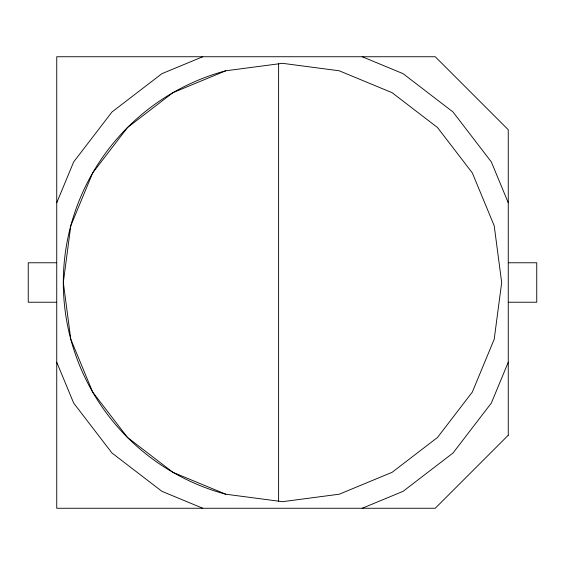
<?xml version="1.0" encoding="UTF-8"?>
<svg xmlns="http://www.w3.org/2000/svg" width="565" height="565" viewBox="0 0 565 565"><rect width="100%" height="100%" fill="white"/><g stroke="black" fill="none" stroke-linecap="round" stroke-linejoin="round"><path stroke-width="0.85" d="M56.74 202.779L73.662 161.929L111.983 111.983L161.929 73.662L202.779 56.74M508.26 362.221L491.338 403.071L453.017 453.017L403.071 491.338L362.221 508.26M225.774 70.787L172.911 92.681L127.513 127.513L92.681 172.911L70.787 225.774L63.322 282.5L70.787 339.226L92.681 392.089L127.513 437.487L172.911 472.319L225.774 494.213L282.5 501.678L339.226 494.213L392.089 472.319L437.487 437.487L472.319 392.089L494.213 339.226L501.678 282.5L494.213 225.774L472.319 172.911L437.487 127.513L392.089 92.681L339.226 70.787L282.5 63.322L225.774 70.787A219.178 219.178 0 0 0 225.774 494.213M56.465 262.774L28.25 262.774L28.25 302.226L56.465 302.226M508.535 262.774L536.75 262.774L536.75 302.226L508.535 302.226M362.221 56.74L403.071 73.662L453.017 111.983L491.338 161.929L508.26 202.779M202.779 508.26L161.929 491.338L111.983 453.017L73.662 403.071L56.74 362.221M278.609 63.831L278.609 501.169M508.26 435.241L435.241 508.26L56.74 508.26L56.74 56.74L435.241 56.74L508.26 129.759L508.26 435.241"/></g></svg>
